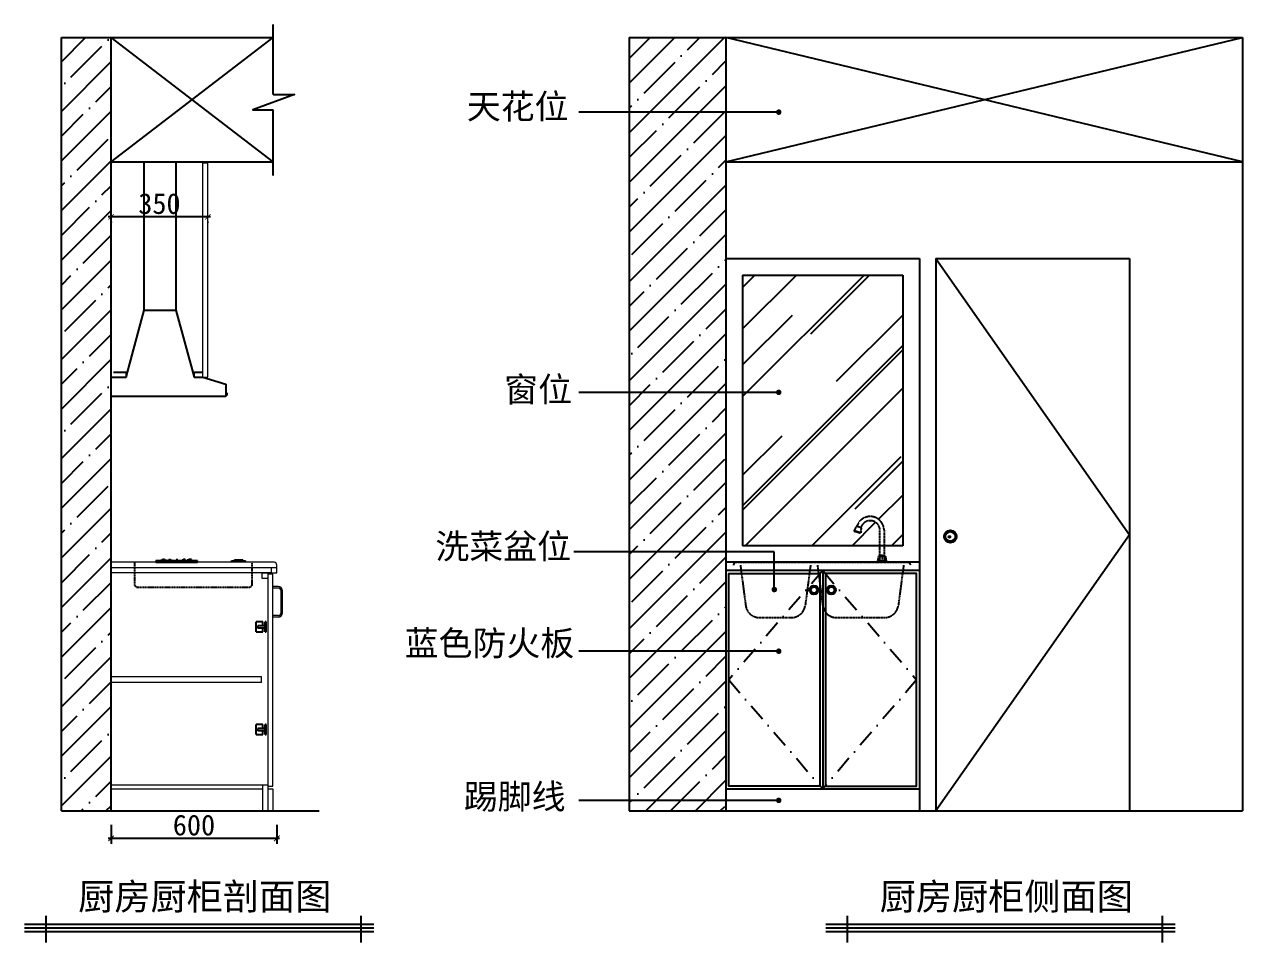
# Model space of a CAD drawing. Header units: millimetres. Extents: x 71641 to 191108, y -23091 to 29972.
# Drawn here: x 185988 to 190397, y -16032 to -12707 of the extents above; entities that cross this region are included whole.
import ezdxf

# ---------------------------------------------------------------- set-up
doc = ezdxf.new("R2010")
doc.units = ezdxf.units.MM
for name, pattern in [('DASHDOT2', [0.5, 0.25, -0.125, 0, -0.125]), ('DASHED2', [0.375, 0.25, -0.125]), ('DASHEDX2', [1.5, 1, -0.5])]:
    doc.linetypes.add(name, pattern=pattern)
doc.layers.add('00', color=1, linetype='Continuous')
doc.layers.add('3', color=5, linetype='Continuous')
doc.layers.add('4', color=4, linetype='Continuous', lineweight=5)
doc.styles.add('30', font='SimSun.ttf', dxfattribs={"height": 75})
doc.styles.get("Standard").update_dxf_attribs({"font": 'SimSun.ttf', "height": 150})
doc.dimstyles.new('30', dxfattribs={"dimscale": 0, "dimtxt": 90, "dimasz": 20, "dimexe": 20, "dimexo": 20, "dimgap": 10, "dimtad": 1, "dimdec": 0, "dimzin": 0, "dimdsep": 46, "dimtxsty": '30', "dimblk": 'ARCHTICK', "dimcen": 20, "dimdle": 10, "dimclrd": 8, "dimclre": 8, "dimclrt": 2, "dimadec": 0, "dimazin": 0, "dimtfac": 1, "dimtdec": 0, "dimtmove": 2, "dimatfit": 3, "dimldrblk": 'DOT', "dimfxl": 0, "dimtolj": 2, "dimtzin": 0, "dimlwd": -1, "dimarcsym": 0})

# ---------------------------------------------------------------- blocks, each defined once
blk = doc.blocks.new('_ARCHTICK')
at = {"color": 0, "linetype": 'ByBlock', "const_width": 0.15}
blk.add_lwpolyline([(-0.5, -0.5), (0.5, 0.5)], dxfattribs=at)
blk = doc.blocks.new('*D496')
at = {"color": 8, "lineweight": -2}
for p, q in [((186301.4, -15605.1), (186301.4, -15674.2)), ((186901.4, -15605.1), (186901.4, -15674.2))]:
    blk.add_line(p, q, dxfattribs=at)
at = {"color": 8}
blk.add_line((186911.4, -15654.2), (186291.4, -15654.2), dxfattribs=at)
at = {"layer": 'Defpoints', "color": 0}
for p in [(186301.4, -15585.1), (186901.4, -15585.1), (186301.4, -15654.2)]:
    blk.add_point(p, dxfattribs=at)
at = {"color": 8, "xscale": 20, "yscale": 20, "zscale": 20}
for p, rotation in [((186301.4, -15654.2), 180.0000000000019), ((186901.4, -15654.2), 1.918465386552271e-12)]:
    blk.add_blockref('_ARCHTICK', p, dxfattribs=dict(at, rotation=rotation))
at = {"color": 2, "insert": (186601.4, -15606.7), "char_height": 75, "attachment_point": 5, "style": '30'}
blk.add_mtext('\\A2;600', dxfattribs=at)
blk = doc.blocks.new('_Dot')
at = {"color": 0, "linetype": 'ByBlock', "lineweight": -2}
blk.add_line((-0.5, 0), (-1, 0), dxfattribs=at)
at = {"color": 0, "linetype": 'ByBlock', "const_width": 0.5}
blk.add_lwpolyline([(-0.25, 0, 1), (0.25, 0, 1)], format="xyb", close=True, dxfattribs=at)
blk = doc.blocks.new('DOT')
at = {"color": 0, "linetype": 'ByBlock'}
blk.add_line((-0.5, 0), (-1, 0), dxfattribs=at)
at = {"color": 0, "linetype": 'ByBlock', "const_width": 0.5}
blk.add_lwpolyline([(-0.25, 0, 1), (0.25, 0, 1)], format="xyb", close=True, dxfattribs=at)
blk = doc.blocks.new('A$C3A351D54')
at = {"layer": '3'}
for p, q in [((150, 5), (0, 5)), ((0, 5), (0, 0)), ((0, 0), (150, 0)), ((21.5, 10), (25.7, 10)), ((21.5, 5), (21.5, 10)), ((32.1, 9), (36.5, 7.5)), ((36.5, 7.5), (36.5, 5)), ((46.7, 10), (51, 10)), ((46.7, 5), (46.7, 10)), ((52.6, 9), (57, 7.5)), ((57, 7.5), (57, 5)), ((99.4, 9), (95, 7.5)), ((95, 7.5), (95, 5)), ((105.3, 10), (101, 10)), ((105.3, 5), (105.3, 10)), ((117.9, 9), (113.5, 7.5)), ((113.5, 7.5), (113.5, 5)), ((128.5, 10), (124.3, 10)), ((128.5, 5), (128.5, 10)), ((150, 0), (150, 5))]:
    blk.add_line(p, q, dxfattribs=at)
blk.add_lwpolyline([(75, 5), (77, 5), (77, 10), (75, 10)], close=True, dxfattribs=at)
for centre, radius, start, end in [((25.7, -10), 20, 71.5651, 90), ((50.9, 8.2), 1.82, 25.8212, 87.5919), ((101.1, 8.2), 1.82, 92.4081, 154.1788), ((124.3, -10), 20, 90, 108.4349)]:
    blk.add_arc(centre, radius, start, end, dxfattribs=at)
blk = doc.blocks.new('A$C08E51AD6')
at = {"layer": '3'}
for p, q in [((0, 5.7), (50, 5.7)), ((0, 0), (0, 5.7)), ((10.1, 9.5), (40.1, 9.5)), ((10.1, 5.5), (10.1, 9.5)), ((10.1, 5.7), (13.1, 5.7)), ((40.1, 5.7), (40.1, 9.5)), ((50, 0), (50, 5.7))]:
    blk.add_line(p, q, dxfattribs=at)
blk = doc.blocks.new('*D494')
at = {"color": 8}
blk.add_line((186661.4, -13404.2), (186291.4, -13404.2), dxfattribs=at)
at = {"color": 8, "lineweight": -2}
for p, q in [((186301.4, -13421.9), (186301.4, -13424.2)), ((186651.4, -13421.9), (186651.4, -13424.2))]:
    blk.add_line(p, q, dxfattribs=at)
at = {"layer": 'Defpoints', "color": 0}
for p in [(186301.4, -13401.9), (186651.4, -13401.9), (186301.4, -13404.2)]:
    blk.add_point(p, dxfattribs=at)
at = {"color": 8, "xscale": 20, "yscale": 20, "zscale": 20, "rotation": 180.0000000000006}
blk.add_blockref('_ARCHTICK', (186301.4, -13404.2), dxfattribs=at)
at = {"color": 8, "xscale": 20, "yscale": 20, "zscale": 20}
blk.add_blockref('_ARCHTICK', (186651.4, -13404.2), dxfattribs=at)
at = {"color": 2, "insert": (186476.4, -13356.7), "char_height": 75, "attachment_point": 5, "style": '30'}
blk.add_mtext('\\A2;350', dxfattribs=at)

msp = doc.modelspace()

# ---------------------------------------------------------------- hatches: boundary and pattern name
h = msp.add_hatch()
h.set_pattern_fill('ANSI35', color=8, scale=20, style=0)
h.set_pattern_definition([(45, (-5505.2, -797.11), (-89.80256, 89.80256), []), (45, (-5415.4, -797.11), (-89.80256, 89.80256), [158.75, -31.75, 0, -31.75])])
h.paths.add_polyline_path([(186301.4, -12754.9), (186121.4, -12754.9), (186121.4, -15554.9), (186301.4, -15554.9)])
h = msp.add_hatch()
h.set_pattern_fill('ANSI35', color=8, scale=20, style=0)
h.set_pattern_definition([(45, (15697.31, -9925.72), (-89.80256, 89.80256), []), (45, (15787.11, -9925.72), (-89.80256, 89.80256), [158.75, -31.75, 0, -31.75])])
h.paths.add_polyline_path([(188526.8, -12754.9), (188176.8, -12754.9), (188176.8, -15554.9), (188526.8, -15554.9)])
h = msp.add_hatch()
h.set_pattern_fill('AR-RROOF', color=140, scale=11, angle=45, style=0)
h.set_pattern_definition([(45, (15697.3, -9925.72), (237.07876, 632.21003), [4191, -558.8, 1397, -279.4]), (45, (15861.3, -9564.18), (-460.3279, 65.19666), [838.2, -92.202, 1676.4, -209.55]), (45, (15628.16, -9659.01), (894.97233, 1159.71028), [2235.2, -391.16, 1117.6, -279.4])])
h.paths.add_polyline_path([(189166.8, -13614.9), (188586.8, -13614.9), (188586.8, -14594.9), (189084.1, -14594.9), (189084.1, -14538.7, 0.856149), (189014.9, -14529.4, -0.414214), (189016.2, -14531.8, 0.066949), (189014.6, -14548), (189013.6, -14547.7), (189013, -14549.7), (188991, -14543.1), (188991.6, -14541.2), (188990.6, -14540.9, 0.066949), (188998, -14526.4, -0.414214), (189000.5, -14525.1, -0.857545), (189099.1, -14538.6), (189099.1, -14594.9), (189166.8, -14594.9)])

# ---------------------------------------------------------------- linework, layer by layer
at = {"color": 1}
for p, q in [((186887.5, -12744.7), (186887.5, -12707.3)), ((186887.5, -12961.6), (186887.5, -12744.7)), ((186887.5, -13254.2), (186887.5, -13016.8)), ((188526.8, -13204.9), (190396.8, -13204.9)), ((188526.8, -15474.9), (189226.8, -15474.9))]:
    msp.add_line(p, q, dxfattribs=at)
for p, q in [((186121.4, -15554.9), (186121.4, -12754.9)), ((186121.4, -12754.9), (186301.4, -12754.9)), ((186301.4, -15554.9), (186301.4, -12754.9)), ((188176.8, -12754.9), (188176.8, -15554.9)), ((188176.8, -12754.9), (190396.8, -12754.9)), ((188526.8, -12754.9), (188526.8, -15554.9)), ((190396.8, -12754.9), (190396.8, -15554.9)), ((189226.8, -14654.9), (189226.8, -15554.9)), ((186121.4, -15554.9), (187054.2, -15554.9)), ((188176.8, -15554.9), (190396.8, -15554.9))]:
    msp.add_line(p, q)
at = {"color": 13}
for p, q in [((186301.4, -13204.9), (186887.5, -12754.9)), ((186887.5, -13204.9), (186301.4, -12754.9))]:
    msp.add_line(p, q, dxfattribs=at)
at = {"color": 3}
for p, q in [((186301.4, -12754.9), (186887.5, -12754.9)), ((186301.4, -13204.9), (186887.5, -13204.9)), ((189286.8, -13554.9), (189286.8, -15554.9)), ((189286.8, -13554.9), (189986.8, -13554.9)), ((189986.8, -13554.9), (189986.8, -15554.9))]:
    msp.add_line(p, q, dxfattribs=at)
at = {"color": 150}
for p, q in [((190396.8, -13204.9), (188526.8, -12754.9)), ((188526.8, -13204.9), (190396.8, -12754.9))]:
    msp.add_line(p, q, dxfattribs=at)
at = {"color": 4}
for p, q in [((188526.8, -13554.9), (189226.8, -13554.9)), ((189226.8, -13554.9), (189226.8, -14654.9)), ((188586.8, -13614.9), (188586.8, -14594.9)), ((188586.8, -13614.9), (189166.8, -13614.9)), ((189166.8, -13614.9), (189166.8, -14594.9)), ((189166.8, -14594.9), (188586.8, -14594.9)), ((189226.8, -14654.9), (188526.8, -14654.9)), ((189226.8, -14684.9), (188526.8, -14684.9)), ((188876.8, -14684.9), (188876.8, -15474.9))]:
    msp.add_line(p, q, dxfattribs=at)
at = {"color": 1}
msp.add_lwpolyline([(186887.5, -12961.6), (186964.7, -12961.6), (186814, -13016.8), (186887.5, -13016.8)], dxfattribs=at)
at = {"color": 4}
msp.add_lwpolyline([(189286.8, -13554.9), (189986.8, -14554.9), (189286.8, -15554.9)], dxfattribs=at)
at = {"color": 2, "linetype": 'DASHDOT2', "ltscale": 250}
for points in [[(188876.8, -14684.9), (188536.8, -15079.9), (188876.8, -15474.9)], [(188876.8, -14684.9), (189216.8, -15079.9), (188876.8, -15474.9)]]:
    msp.add_lwpolyline(points, dxfattribs=at)
at = {"color": 8}
for points in [[(188866.8, -15464.9), (188536.8, -15464.9), (188536.8, -14694.9), (188866.8, -14694.9)], [(188886.8, -15464.9), (189216.8, -15464.9), (189216.8, -14694.9), (188886.8, -14694.9)]]:
    msp.add_lwpolyline(points, close=True, dxfattribs=at)
at = {"color": 4}
msp.add_circle((189338.7, -14561.3), 22.5, dxfattribs=at)
at = {"color": 3}
for centre in [(188845.4, -14755.1), (188908.1, -14755.1)]:
    msp.add_circle(centre, 16.4, dxfattribs=at)
at = {"color": 43, "true_color": 0xbcb757}
for centre in [(188845.4, -14755.1), (188908.1, -14755.1)]:
    msp.add_circle(centre, 11.4, dxfattribs=at)
at = {"layer": '00', "color": 8, "lineweight": -2}
for p, q in [((186065.1, -15935, -274.3), (186065.1, -16031.8, -274.3)), ((187205, -15935, -274.3), (187205, -16031.8, -274.3)), ((188966, -15935, -274.3), (188966, -16031.8, -274.3)), ((190105.9, -15935, -274.3), (190105.9, -16031.8, -274.3)), ((187252.1, -15965.7, -274.3), (185987.5, -15965.7, -274.3)), ((187252.1, -15993, -274.3), (185987.5, -15993, -274.3)), ((190153, -15965.7, -274.3), (188888.4, -15965.7, -274.3)), ((190153, -15993, -274.3), (188888.4, -15993, -274.3))]:
    msp.add_line(p, q, dxfattribs=at)
at = {"layer": '00', "color": 2, "lineweight": -2}
for p, q in [((187252.1, -15979.3, -274.3), (185987.5, -15979.3, -274.3)), ((190153, -15979.3, -274.3), (188888.4, -15979.3, -274.3))]:
    msp.add_line(p, q, dxfattribs=at)
at = {"layer": '3'}
for p, q in [((186421.3, -13741.7), (186421.3, -13204.9)), ((186536.3, -13204.9), (186536.3, -13741.7)), ((186355.4, -13984.9), (186421.3, -13741.7)), ((186421.3, -13741.7), (186536.3, -13741.7)), ((186536.3, -13741.7), (186602.2, -13984.9)), ((186301.4, -13984.9), (186355.4, -13984.9)), ((186301.4, -14054.9), (186301.4, -13984.9)), ((186301.4, -13984.9), (186355.4, -13984.9)), ((186602.2, -13984.9), (186633.4, -13984.9)), ((186633.4, -13984.9), (186716.4, -14009.9)), ((186633.4, -13984.9), (186633.4, -13984.9)), ((186716.4, -14009.9), (186716.4, -14054.9)), ((186716.4, -14054.9), (186301.4, -14054.9)), ((186721.4, -14041.9), (186716.4, -14041.9)), ((186721.4, -14049.9), (186716.4, -14049.9)), ((186721.4, -14049.9), (186721.4, -14041.9))]:
    msp.add_line(p, q, dxfattribs=at)
at = {"layer": '3', "linetype": 'DASHED2'}
for p, q in [((188990.6, -14540.9), (188991.6, -14541.2)), ((188991.6, -14541.2), (188991, -14543.1)), ((189013, -14549.7), (188991, -14543.1)), ((189013.6, -14547.7), (188991.6, -14541.2)), ((189014.9, -14529.4), (189000.5, -14525.1)), ((189013.6, -14547.7), (189013, -14549.7)), ((189014.6, -14548), (189013.6, -14547.7)), ((189083.8, -14632.1), (189081.9, -14649.9)), ((189101.1, -14632.1), (189082.1, -14632.1)), ((189100.1, -14630.9), (189083.1, -14630.9)), ((189099.1, -14629.9), (189084.1, -14629.9)), ((189091.6, -14632.1), (189091.6, -14649.9)), ((189099.5, -14632.1), (189101.4, -14649.9)), ((188563.9, -14654.9), (188568.9, -14654.9)), ((188568.9, -14654.9), (189184.7, -14654.9)), ((188578.9, -14664.9), (188598.2, -14811.5)), ((188832.8, -14664.9), (188813.5, -14811.5)), ((188857.8, -14664.9), (188877, -14811.5)), ((189106.6, -14649.9), (189076.6, -14649.9)), ((189076.6, -14652.9), (189106.6, -14652.9)), ((189169.7, -14664.9), (189150.4, -14811.5)), ((188647.7, -14854.9), (188763.9, -14854.9)), ((188926.6, -14854.9), (189100.8, -14854.9))]:
    msp.add_line(p, q, dxfattribs=at)
at = {"layer": '3', "ltscale": 10}
for p, q in [((186850.5, -14870.8), (186826.5, -14870.8)), ((186826.5, -14906.8), (186826.5, -14870.8)), ((186858.9, -14884.6), (186832.5, -14884.6)), ((186832.5, -14893), (186832.5, -14884.6)), ((186858.9, -14893), (186832.5, -14893)), ((186850.5, -14884.6), (186850.5, -14870.8)), ((186850.5, -14906.8), (186850.5, -14893)), ((186862.5, -14870.8), (186858.9, -14870.8)), ((186858.9, -14906.8), (186858.9, -14870.8)), ((186862.5, -14906.8), (186862.5, -14870.8)), ((186826.5, -14906.8), (186850.5, -14906.8)), ((186858.9, -14906.8), (186862.5, -14906.8)), ((186850.5, -15242.5), (186826.5, -15242.5)), ((186826.5, -15278.5), (186826.5, -15242.5)), ((186850.5, -15256.3), (186850.5, -15242.5)), ((186862.5, -15242.5), (186858.9, -15242.5)), ((186858.9, -15278.5), (186858.9, -15242.5)), ((186862.5, -15278.5), (186862.5, -15242.5)), ((186826.5, -15278.5), (186850.5, -15278.5)), ((186858.9, -15256.3), (186832.5, -15256.3)), ((186832.5, -15264.7), (186832.5, -15256.3)), ((186858.9, -15264.7), (186832.5, -15264.7)), ((186850.5, -15278.5), (186850.5, -15264.7)), ((186858.9, -15278.5), (186862.5, -15278.5))]:
    msp.add_line(p, q, dxfattribs=at)
at = {"layer": '3'}
for points in [[(186310.4, -13966.9), (186355.4, -13966.9), (186355.4, -13984.9)], [(186602.2, -13984.9), (186602.2, -13966.9), (186633.4, -13966.9)]]:
    msp.add_lwpolyline(points, dxfattribs=at)
at = {"layer": '3', "linetype": 'DASHED2'}
for points in [[(189000.5, -14525.1, -0.857545), (189099.1, -14538.6), (189099.1, -14629.9), (189100.1, -14629.9), (189100.1, -14630.9), (189101.1, -14630.9), (189101.1, -14632.1), (189102.1, -14632.1, -0.414214), (189104.1, -14634.1, 0.001816), (189104.2, -14634.5)], [(189105.1, -14642.1, 0.033737), (189107.1, -14649.9), (189106.6, -14649.9, -0.554842), (189106.6, -14652.9), (189111.1, -14652.9), (189111.1, -14654.9), (189072.1, -14654.9), (189072.1, -14652.9), (189076.6, -14652.9, -0.554842), (189076.6, -14649.9), (189076.1, -14649.9, 0.067547), (189079.1, -14634.1, -0.414214), (189081.1, -14632.1), (189082.1, -14632.1), (189082.1, -14630.9), (189083.1, -14630.9), (189083.1, -14629.9), (189084.1, -14629.9), (189084.1, -14538.7, 0.856149), (189014.9, -14529.4)]]:
    msp.add_lwpolyline(points, format="xyb", dxfattribs=at)
at = {"layer": '3', "linetype": 'DASHEDX2'}
msp.add_lwpolyline([(186386.6, -14654.9), (186386.6, -14738.2), (186393.3, -14744.9), (186805.1, -14744.9), (186811.8, -14738.2), (186811.8, -14654.9)], dxfattribs=at)
at = {"layer": '3'}
for centre, radius in [((189338.7, -14561.3), 17.5), ((189335.5, -14563.1), 3.27)]:
    msp.add_circle(centre, radius, dxfattribs=at)
at = {"layer": '3', "linetype": 'DASHED2'}
for centre, radius, start, end in [((188940.5, -14506), 61.1, 325.1319, 340.4526), ((189000, -14527), 2, 73.4119, 163.4119), ((189075.6, -14546.2), 61.1, 166.3712, 181.6919), ((189014.3, -14531.3), 2, 343.4119, 73.4119), ((189732.9, -14561.3), 633, 186.6188, 187.331), ((188563.9, -14664.9), 10, 90, 180), ((189184.7, -14664.9), 10, 0, 90), ((188647.7, -14804.9), 50, 187.4959, 270), ((188763.9, -14804.9), 50, 270, 352.5041), ((188926.6, -14804.9), 50, 187.4959, 270), ((189100.8, -14804.9), 50, 270, 352.5041)]:
    msp.add_arc(centre, radius, start, end, dxfattribs=at)
at = {"layer": '4'}
for p, q in [((186301.4, -15554.9), (186301.4, -14674.9)), ((186901.4, -14674.9), (186301.4, -14674.9)), ((186787.6, -14654.9), (186737.6, -14654.9)), ((186881.4, -14692.9), (186881.4, -14674.9)), ((186881.4, -14692.9), (186301.4, -14692.9)), ((186881.4, -14692.9), (186901.4, -14692.9)), ((186906.4, -14742.9), (186886.4, -14742.9)), ((186906.4, -14747.9), (186886.4, -14747.9)), ((186916.4, -14837.9), (186916.4, -14757.9)), ((186921.4, -14837.9), (186921.4, -14757.9)), ((186906.4, -14847.9), (186886.4, -14847.9)), ((186906.4, -14852.9), (186886.4, -14852.9)), ((186845.4, -15069.9), (186301.4, -15069.9)), ((186845.4, -15089.9), (186845.4, -15069.9)), ((186845.4, -15089.9), (186301.4, -15089.9)), ((186301.4, -15459.9), (186868.4, -15459.9)), ((186301.4, -15474.9), (186850.4, -15474.9)), ((186850.4, -15554.9), (186850.4, -15459.9))]:
    msp.add_line(p, q, dxfattribs=at)
for points in [[(186602.2, -13984.9), (186651.4, -13984.9), (186651.4, -13209.9), (186633.4, -13209.9), (186633.4, -13204.9), (186669.4, -13204.9), (186669.4, -13204.9)], [(186633.4, -13984.9), (186633.4, -13209.9)], [(186868.4, -15464.9), (186868.4, -15474.9), (186886.4, -15474.9), (186886.4, -15554.9)], [(186868.4, -15474.9), (186868.4, -15554.9)]]:
    msp.add_lwpolyline(points, dxfattribs=at)
msp.add_lwpolyline([(186901.4, -14692.9), (186901.4, -14664.9, 0.414214), (186891.4, -14654.9), (186301.4, -14654.9)], format="xyb", dxfattribs=at)
for points in [[(186868.4, -14712.9), (186848.4, -14712.9), (186848.4, -14692.9), (186868.4, -14692.9)], [(186886.4, -15464.9), (186886.4, -14697.9), (186868.4, -14697.9), (186868.4, -15464.9)]]:
    msp.add_lwpolyline(points, close=True, dxfattribs=at)
for centre, radius, start, end in [((186906.4, -14757.9), 15, 0, 90), ((186906.4, -14757.9), 10, 0, 90), ((186906.4, -14837.9), 15, 270, 0), ((186906.4, -14837.9), 10, 270, 0)]:
    msp.add_arc(centre, radius, start, end, dxfattribs=at)

# ---------------------------------------------------------------- block references
at = {"layer": '3'}
for name, p in [('A$C3A351D54', (186463.9, -14654.9)), ('A$C08E51AD6', (186737.6, -14654.9))]:
    msp.add_blockref(name, p, dxfattribs=at)

# ---------------------------------------------------------------- texts
at = {"color": 2, "char_height": 90, "attachment_point": 1, "style": '30'}
for s, insert in [('天花位', (187588.7, -12959.3)), ('窗位', (187724.2, -13983.9)), ('洗菜盆位', (187475, -14552)), ('蓝色防火板', (187363.9, -14902.4)), ('踢脚线', (187577.9, -15457.9))]:
    msp.add_mtext(s, dxfattribs=dict(at, insert=insert))
at = {"color": 8, "char_height": 96, "width": 3492.901, "attachment_point": 3}
for s, insert in [('{\\C2;厨房厨柜剖面图}', (187098.8, -15816.8, -274.3)), ('{\\C2;厨房厨柜侧面图}', (189999.7, -15816.8, -274.3))]:
    msp.add_mtext(s, dxfattribs=dict(at, insert=insert))

# ---------------------------------------------------------------- dimensions: what is measured, and where the dimension line sits
for p1, p2, distance, picture, middle in [((186651.4, -13401.9), (186301.4, -13401.9), 2.3, '*D494', (186476.4, -13356.7)), ((186901.4, -15585.1), (186301.4, -15585.1), 69.1, '*D496', (186601.4, -15606.7))]:
    dim = msp.add_aligned_dim(p1=p1, p2=p2, distance=distance, dimstyle='30', override={"dimscale": 1, "dimtxt": 75, "dimldrblk": 'DOT'})
    dim.commit()
    dim.dimension.update_dxf_attribs({"geometry": picture, "text_midpoint": middle})

# ---------------------------------------------------------------- leaders
for points in [[(188717.8, -13025.1), (187994.1, -13025.1)], [(188717.8, -14039.5), (187994.1, -14039.5)], [(188701.8, -14753.4), (188701.8, -14616.8), (187976.5, -14616.8)], [(188717.8, -14976.7), (187994.1, -14976.7)], [(188717.8, -15516.8), (187994.1, -15516.8)]]:
    msp.add_leader(points, dimstyle='30', override={"dimscale": 1, "dimtxt": 75, "dimtad": 0, "dimldrblk": 'DOT'})

doc.saveas('drawing.dxf')
